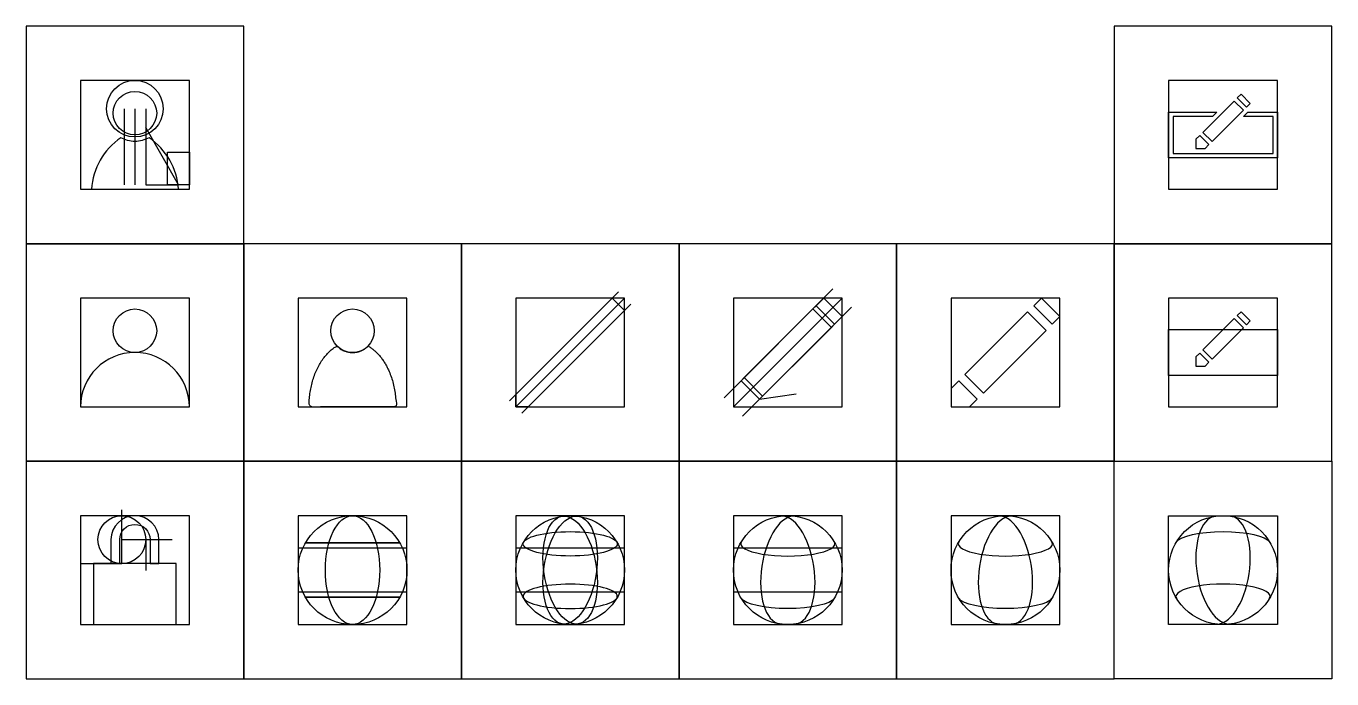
# Model space of a CAD drawing. Extents: x 0 to 600, y 0 to 300.
import ezdxf

# ---------------------------------------------------------------- set-up
doc = ezdxf.new("R2010")
doc.units = 0
doc.layers.get('0').update_dxf_attribs({"linetype": 'CONTINUOUS'})
doc.layers.add('補助線', color=7, linetype='CONTINUOUS')

msp = doc.modelspace()

# ---------------------------------------------------------------- linework, layer by layer
for points in [[(0, 200), (100, 200), (100, 300), (0, 300)], [(500, 200), (600, 200), (600, 300), (500, 300)], [(25, 225), (75, 225), (75, 275), (25, 275)], [(525, 225), (575, 225), (575, 275), (525, 275)], [(561.32, 260.5), (575, 260.5), (575, 239.5), (525, 239.5), (525, 260.5), (547.18, 260.5), (545.18, 258.5), (527, 258.5), (527, 241.5), (573, 241.5), (573, 258.5), (559.32, 258.5)], [(0, 100), (100, 100), (100, 200), (0, 200)], [(100, 100), (200, 100), (200, 200), (100, 200)], [(200, 100), (300, 100), (300, 200), (200, 200)], [(300, 100), (400, 100), (400, 200), (300, 200)], [(400, 100), (500, 100), (500, 200), (400, 200)], [(500, 100), (600, 100), (600, 200), (500, 200)], [(25, 125), (75, 125), (75, 175), (25, 175)], [(125, 125), (175, 125), (175, 175), (125, 175)], [(225, 125), (275, 125), (275, 175), (225, 175)], [(325, 125), (375, 125), (375, 175), (325, 175)], [(425, 125), (475, 125), (475, 175), (425, 175)], [(525, 125), (575, 125), (575, 175), (525, 175)], [(525, 160.5), (575, 160.5), (575, 139.5), (525, 139.5)], [(0, 0), (100, 0), (100, 100), (0, 100)], [(100, 0), (200, 0), (200, 100), (100, 100)], [(200, 0), (300, 0), (300, 100), (200, 100)], [(300, 0), (400, 0), (400, 100), (300, 100)], [(400, 0), (500, 0), (500, 100), (400, 100)], [(500, 100), (600, 100), (600, 0), (500, 0)], [(25, 25), (75, 25), (75, 75), (25, 75)], [(125, 25), (175, 25), (175, 75), (125, 75)], [(225, 25), (275, 25), (275, 75), (225, 75)], [(325, 25), (375, 25), (375, 75), (325, 75)], [(425, 25), (475, 25), (475, 75), (425, 75)], [(525, 75), (575, 75), (575, 25), (525, 25)], [(125, 40), (175, 40), (175, 60), (125, 60)], [(225, 40), (275, 40), (275, 60), (225, 60)], [(325, 40), (375, 40), (375, 60), (325, 60)], [(31, 25), (69, 25), (69, 53), (31, 53)]]:
    msp.add_lwpolyline(points, close=True)
for points in [[(559.32, 261.33), (555.08, 265.57), (540.68, 251.17), (544.92, 246.93), (559.32, 261.33)], [(556.49, 266.98), (560.73, 262.74), (562.5, 264.51), (558.26, 268.75), (556.49, 266.98)], [(537.5, 243.75), (541.74, 243.75), (543.51, 245.52), (539.27, 249.76), (537.5, 247.99), (537.5, 243.75)], [(269.34, 175), (275, 169.34), (230.66, 125), (225, 125), (225, 130.66), (269.34, 175)], [(362.98, 171.46), (366.51, 175), (375, 166.51), (371.46, 162.98), (362.98, 171.46)], [(362.98, 171.46), (371.46, 162.98), (375, 166.51), (366.51, 175), (362.98, 171.46)], [(462.98, 171.46), (466.51, 175), (475, 166.51), (471.46, 162.98), (462.98, 171.46)], [(462.98, 171.46), (471.46, 162.98), (475, 166.51), (466.51, 175), (462.98, 171.46)], [(329.95, 138.44), (338.44, 129.95), (370.05, 161.56), (361.56, 170.05), (329.95, 138.44)], [(468.64, 160.15), (460.15, 168.64), (431.36, 139.85), (439.85, 131.36), (468.64, 160.15)], [(556.49, 166.98), (560.73, 162.74), (562.5, 164.51), (558.26, 168.75), (556.49, 166.98)], [(559.32, 161.33), (555.08, 165.57), (540.68, 151.17), (544.92, 146.93), (559.32, 161.33)], [(537.5, 143.75), (541.74, 143.75), (543.51, 145.52), (539.27, 149.76), (537.5, 147.99), (537.5, 143.75)], [(325, 125), (333.49, 125), (337.02, 128.54), (328.54, 137.02), (325, 133.49), (325, 125)], [(425, 125), (433.49, 125), (437.02, 128.54), (428.54, 137.02), (425, 133.49), (425, 125)]]:
    msp.add_lwpolyline(points)
for points in [[(50, 247, -0.131305), (43.52, 248.73, 0.229425), (30, 225), (50, 225), (70, 225, 0.229425), (56.48, 248.73, -0.131305)], [(39, 53), (43, 53), (43, 64, -1), (57, 64), (57, 53), (61, 53), (61, 64, 1), (39, 64)]]:
    msp.add_lwpolyline(points, format="xyb", close=True)
for centre, radius in [((50, 260), 10), ((50, 160), 10), ((150, 160), 10), ((150, 50), 25), ((250, 50), 25), ((350, 50), 25), ((450, 50), 25), ((550, 50), 25)]:
    msp.add_circle(centre, radius)
at = {"extrusion": (0.866025, 0, 0.5)}
msp.add_circle((50, -75, 129.9), 25, dxfattribs=at)
at = {"extrusion": (-0.866025, 0, 0.5)}
msp.add_circle((-50, 75, -129.9), 25, dxfattribs=at)
at = {"extrusion": (0.866025, -0.12941, 0.482963)}
msp.add_circle((86.4, -115.85, 210.04), 25, dxfattribs=at)
at = {"extrusion": (-0.866025, -0.12941, 0.482963)}
msp.add_circle((-12.5, 122.98, -222.98), 25, dxfattribs=at)
at = {"extrusion": (0, 0.965926, 0.258819)}
msp.add_circle((-250, -12.94, 60.8), 21.65, dxfattribs=at)
at = {"extrusion": (0, 1, 0)}
msp.add_circle((-150, 0, 62.5), 21.65, dxfattribs=at)
at = {"extrusion": (0, -0.965926, -0.258819)}
msp.add_circle((250, -12.94, -35.8), 21.65, dxfattribs=at)
at = {"extrusion": (0, -1, 0)}
msp.add_circle((150, 0, -37.5), 21.65, dxfattribs=at)
msp.add_arc((50, 125), 25, 0, 180)
at = {"extrusion": (0.866025, -0.12941, 0.482963)}
for centre in [(101.18, -163.61, 296.64), (115.96, -211.38, 383.24)]:
    msp.add_arc(centre, 25, 360, 180, dxfattribs=at)
at = {"extrusion": (-0.866025, -0.12941, 0.482963)}
for centre in [(2.27, 170.75, -309.58), (17.05, 218.52, -396.18)]:
    msp.add_arc(centre, 25, 0, 180, dxfattribs=at)
at = {"extrusion": (0.866025, 0.12941, 0.482963)}
msp.add_arc((-31.83, -266.28, 482.78), 25, 0, 180, dxfattribs=at)
at = {"extrusion": (-0.866025, 0.12941, 0.482963)}
msp.add_arc((-130.73, 259.14, -469.84), 25, 360, 180, dxfattribs=at)
at = {"extrusion": (2.49052e-16, 0.965926, -0.258819)}
msp.add_arc((-550, 12.94, 60.8), 21.65, 8.89943, 171.10057, dxfattribs=at)
at = {"extrusion": (0, 0.965926, 0.258819)}
for centre in [(-350, -12.94, 60.8), (-450, -12.94, 60.8)]:
    msp.add_arc(centre, 21.65, 351.10057, 188.89943, dxfattribs=at)
at = {"extrusion": (-2.49052e-16, -0.965926, 0.258819)}
msp.add_arc((550, 12.94, -35.8), 21.65, 351.10057, 188.89943, dxfattribs=at)
at = {"extrusion": (0, -0.965926, -0.258819)}
for centre in [(350, -12.94, -35.8), (450, -12.94, -35.8)]:
    msp.add_arc(centre, 21.65, 8.89943, 171.10057, dxfattribs=at)
msp.add_rational_spline([(157.16, 153.01), (154.21, 150), (150, 150), (145.79, 150), (142.84, 153.01), (130, 145.63), (130, 125), (150, 125), (170, 125), (170, 145.63), (157.16, 153.01)], [1, 0.921566909375, 1, 0.921566909375, 1, 0.823944872471, 1, 1, 1, 0.823944872471, 1], degree=2, knots=[0, 0, 0, 0.797398, 0.797398, 1.594795, 1.594795, 2.799713, 2.799713, 3.799713, 3.799713, 5.00463, 5.00463, 5.00463])
at = {"layer": '補助線'}
for points in [[(45, 262.05), (45, 227.05)], [(50, 262.05), (50, 227.05)], [(55, 262.05), (55, 227.05)], [(55, 227.05), (70, 227.05), (55, 253.39)], [(222.17, 127.83), (272.17, 177.83)], [(225, 125), (275, 175)], [(320.76, 129.24), (370.76, 179.24)], [(325, 125), (375, 175)], [(227.83, 122.17), (277.83, 172.17)], [(325, 125), (333.49, 125), (370.05, 161.56), (361.56, 170.05), (325, 133.49), (325, 125)], [(329.24, 120.76), (379.24, 170.76)], [(362.98, 171.46), (371.46, 162.98), (370.05, 161.56), (361.56, 170.05), (362.98, 171.46)], [(329.95, 138.44), (338.44, 129.95), (337.02, 128.54), (328.54, 137.02), (329.95, 138.44)], [(333.49, 125), (337.02, 128.54), (353.91, 131.08)], [(25, 53), (44, 53), (44, 77.7)], [(44, 53), (44, 64), (67.15, 64)], [(55, 64), (55, 49.82)]]:
    msp.add_lwpolyline(points, dxfattribs=at)
msp.add_lwpolyline([(75, 227.05), (65, 227.05), (65, 242.05), (75, 242.05)], close=True, dxfattribs=at)
for centre, radius in [((50, 262.05), 13), ((44, 64), 11)]:
    msp.add_circle(centre, radius, dxfattribs=at)

doc.saveas('drawing.dxf')
